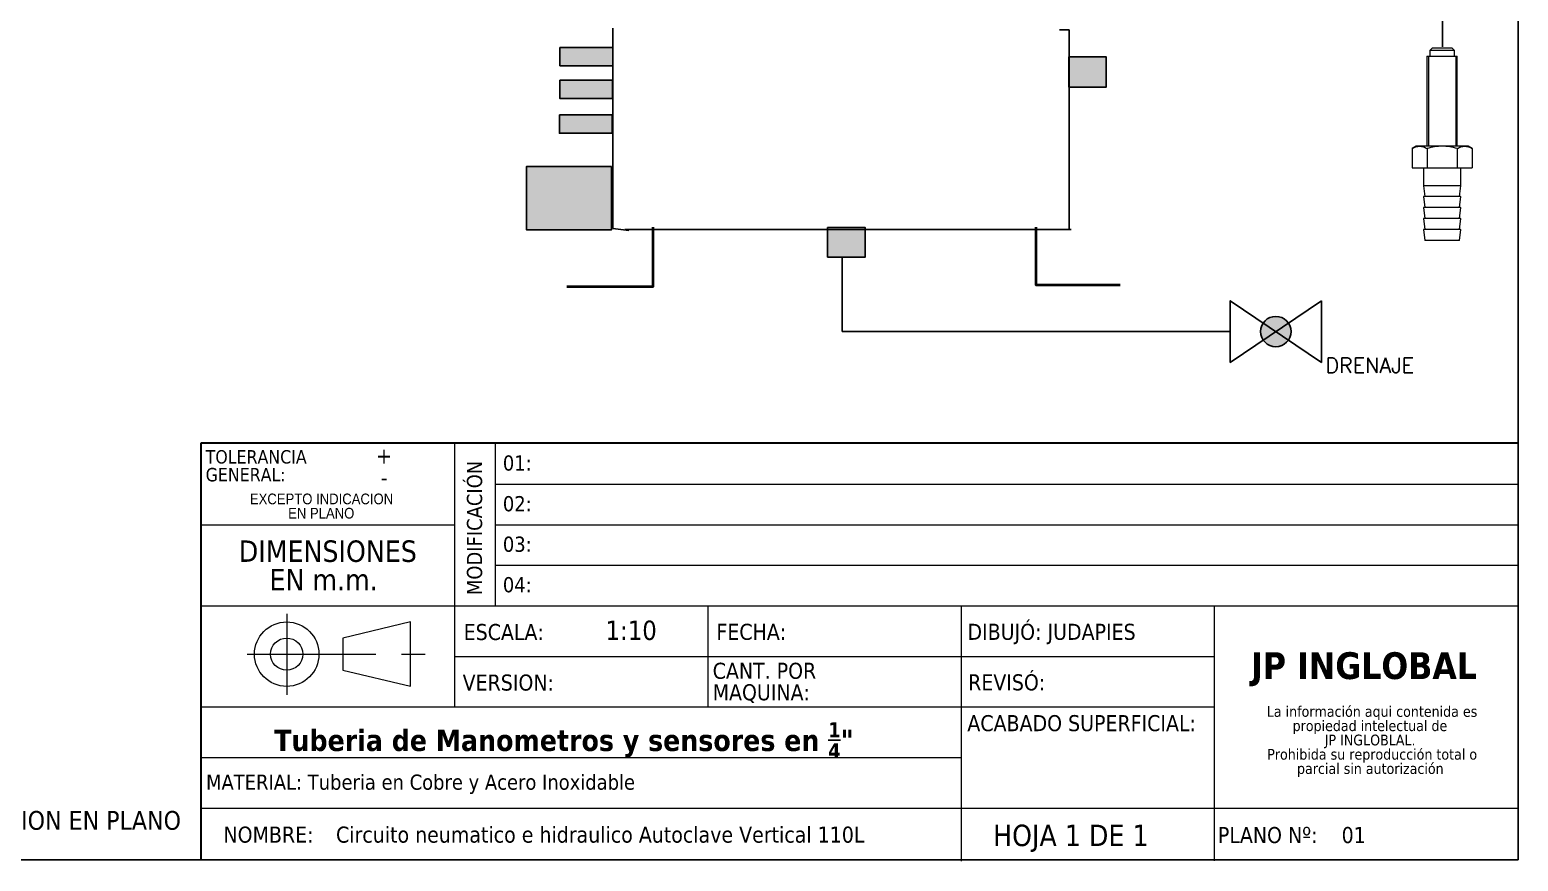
# Model space of a CAD drawing. Header units: millimetres. Extents: x 15 to 265, y 10 to 205.
# Drawn here: x 118.1 to 265, y 9.9 to 92 of the extents above; entities that cross this region are included whole.
import ezdxf
from ezdxf.enums import TextEntityAlignment as Align

# ---------------------------------------------------------------- set-up
doc = ezdxf.new("R2010")
doc.units = ezdxf.units.MM
doc.linetypes.add('CENTERX2', pattern=[20.32, 12.7, -2.54, 2.54, -2.54])
for name, color, linetype in [('CONTORNO', 179, 'Continuous'), ('DESC', 250, 'Continuous'), ('SYMS', 7, 'Continuous'), ('WIRENO', 250, 'Continuous'), ('WIRES', 7, 'Continuous')]:
    doc.layers.add(name, color=color, linetype=linetype)
doc.styles.add('SLDTEXTSTYLE0', font='tahoma.ttf')
doc.styles.add('SLDTEXTSTYLE1', font='')
doc.styles.add('SLDTEXTSTYLE2', font='GOTHIC.TTF', dxfattribs={"width": 0.913})
doc.styles.add('WD', font='romans.shx')
doc.styles.get('SLDTEXTSTYLE1').set_extended_font_data('Tahoma', bold=True)

# ---------------------------------------------------------------- blocks, each defined once
blk = doc.blocks.new('SW_NOTE_0')
at = {"layer": 'CONTORNO', "color": 0, "attachment_point": 2, "style": 'SLDTEXTSTYLE2'}
for s, insert, char_height in [('EXCEPTO INDICACION', (7.57, 1.35), 1.0583), ('EN PLANO', (7.54, -0.06), 1.058)]:
    blk.add_mtext(s, dxfattribs=dict(at, insert=insert, char_height=char_height))
blk = doc.blocks.new('SW_NOTE_1')
at = {"layer": 'CONTORNO', "color": 0, "attachment_point": 2, "style": 'SLDTEXTSTYLE0'}
for s, insert, char_height in [('DIMENSIONES ', (9.43, 2.69), 2.1167), ('EN m.m.', (9.02, -0.13), 2.117)]:
    blk.add_mtext(s, dxfattribs=dict(at, insert=insert, char_height=char_height))
blk = doc.blocks.new('SW_NOTE_2')
at = {"layer": 'CONTORNO', "color": 0, "char_height": 1.0583, "attachment_point": 2, "style": 'SLDTEXTSTYLE0'}
for s, insert in [('La información aqui contenida es ', (10.29, 1.34)), ('propiedad intelectual de', (10.08, -0.07)), ('JP INGLOBLAL.', (10.1, -1.48)), ('Prohibida su reproducción total o ', (10.3, -2.89)), ('parcial sin autorización', (10.12, -4.3))]:
    blk.add_mtext(s, dxfattribs=dict(at, insert=insert))
blk = doc.blocks.new('SW_NOTE_3')
at = {"color": 0, "linetype": 'Continuous', "lineweight": 0, "attachment_point": 1, "style": 'SLDTEXTSTYLE0'}
for s, insert, char_height in [('TOLERANCIA ', (0, 1.68), 1.3229), ('GENERAL:', (0, -0.08), 1.323)]:
    blk.add_mtext(s, dxfattribs=dict(at, insert=insert, char_height=char_height))
blk = doc.blocks.new('SW_NOTE_4')
at = {"color": 0, "linetype": 'Continuous', "lineweight": 0, "char_height": 1.587, "attachment_point": 1, "style": 'SLDTEXTSTYLE0'}
for s, insert in [('CANT. POR ', (0, 2.02)), ('MAQUINA:', (0, -0.1))]:
    blk.add_mtext(s, dxfattribs=dict(at, insert=insert))
blk = doc.blocks.new('HGVA1_BALL_VALVE')
h = blk.add_hatch(color=256)
edge = h.paths.add_edge_path()
edge.add_arc((0, 0), 0.125, 0, 360)
at = {"ltscale": 3.2258}
for p, q in [((-0.375, 0.254), (0.375, -0.254)), ((-0.375, -0.254), (0.375, 0.254)), ((-0.375, 0.254), (-0.375, -0.254)), ((0.375, 0.254), (0.375, -0.254))]:
    blk.add_line(p, q, dxfattribs=at)
at = {"ltscale": 25.4, "flags": 128}
blk.add_lwpolyline([(0.375, 0.254), (0.375, -0.254), (-0.375, 0.254), (-0.375, -0.254)], close=True, dxfattribs=at)
at = {"ltscale": 3.2258}
blk.add_circle((0, 0), 0.125, dxfattribs=at)
at = {"ltscale": 25.4}
blk.add_circle((0, 0), 0.125, dxfattribs=at)
at = {"style": 'WD', "flags": 1}
for tag, height, p in [('INST', 0.125, (0.028, 0.678)), ('LOC', 0.125, (0.011, 0.516)), ('TAG1', 0.125, (0, 0.307)), ('FAMILY', 0.01, (-0.482, -0.121)), ('WDTYPE', 0.01, (-0.475, -0.062)), ('CAT', 0.01, (-0.482, -0.165)), ('MFG', 0.01, (-0.481, -0.197)), ('ASSYCODE', 0.01, (-0.453, -0.226))]:
    blk.add_attdef(tag, text='', height=height, dxfattribs=at).set_placement(p, align=Align.CENTER)
at = {"style": 'WD'}
blk.add_attdef('XREF', text='', height=0.0625, rotation=0.0625, dxfattribs=at).set_placement((0.541, 0.293), align=Align.TOP_CENTER)
blk.add_attdef('TERM01', text='', height=0.0625, dxfattribs=at).set_placement((-0.399, 0.018), align=Align.RIGHT)
for tag, p, height in [('X4TERM01', (-0.375, 0), 0.005), ('X8TERM02', (0, 0), 0.005), ('TERM02', (0.052, -0.037), 0.0625), ('X1TERM03', (0.375, 0), 0.005), ('TERM03', (0.406, 0.036), 0.0625), ('RATING1', (0.409, -0.162), 0.125), ('DESC1', (0.409, -0.341), 0.125), ('DESC2', (0.409, -0.525), 0.125), ('DESC3', (0.409, -0.715), 0.125), ('WDTAGALT', (0.409, -0.873), 0.125)]:
    blk.add_attdef(tag, p, '', height=height, dxfattribs=at)
blk = doc.blocks.new('Acople Estriado')
at = {"color": 7, "linetype": 'Continuous', "lineweight": 15}
for p, q in [((6.7805, 5.6335), (6.7805, 5.1385)), ((6.7805, 5.6335), (6.9471, 5.6335)), ((6.8113, 5.6785), (6.7963, 5.6635)), ((6.7963, 5.6635), (6.7963, 5.6335)), ((6.9313, 5.6635), (6.7963, 5.6635)), ((6.8113, 5.6785), (6.9163, 5.6785)), ((6.9313, 5.6635), (6.9163, 5.6785)), ((6.9313, 5.6335), (6.9313, 5.6635)), ((6.9471, 5.1385), (6.9471, 5.6335)), ((6.7209, 5.1385), (6.6988, 5.1257)), ((6.6988, 5.1257), (6.6988, 5.0194)), ((6.7401, 5.1385), (6.7209, 5.1385)), ((6.8638, 5.1385), (6.7401, 5.1385)), ((6.7813, 5.1257), (6.7813, 5.0194)), ((6.9875, 5.1385), (6.8638, 5.1385)), ((6.9463, 5.1257), (6.9463, 5.0194)), ((7.0067, 5.1385), (6.9875, 5.1385)), ((7.0288, 5.1257), (7.0067, 5.1385)), ((7.0288, 5.1257), (7.0288, 5.0194)), ((6.6988, 5.0194), (6.7813, 5.0194)), ((6.7611, 5.0194), (6.7611, 4.9219)), ((6.7813, 5.0194), (6.9463, 5.0194)), ((6.9463, 5.0194), (7.0288, 5.0194)), ((6.9666, 4.9219), (6.9666, 5.0194)), ((6.7611, 4.9219), (6.7686, 4.8619)), ((6.8638, 4.9219), (6.7611, 4.9219)), ((6.9666, 4.9219), (6.8638, 4.9219)), ((6.9591, 4.8619), (6.9666, 4.9219)), ((6.7611, 4.8619), (6.7686, 4.8019)), ((6.8638, 4.8619), (6.7611, 4.8619)), ((6.9666, 4.8619), (6.8638, 4.8619)), ((6.9591, 4.8019), (6.9666, 4.8619)), ((6.7611, 4.8019), (6.7686, 4.7419)), ((6.8638, 4.8019), (6.7611, 4.8019)), ((6.7611, 4.7419), (6.7686, 4.6819)), ((6.8638, 4.7419), (6.7611, 4.7419)), ((6.9666, 4.8019), (6.8638, 4.8019)), ((6.9666, 4.7419), (6.8638, 4.7419)), ((6.9591, 4.7419), (6.9666, 4.8019)), ((6.9591, 4.6819), (6.9666, 4.7419)), ((6.7611, 4.6819), (6.7686, 4.6219)), ((6.8638, 4.6819), (6.7611, 4.6819)), ((6.9666, 4.6819), (6.8638, 4.6819)), ((6.9591, 4.6219), (6.9666, 4.6819)), ((6.8638, 4.6219), (6.7686, 4.6219)), ((6.9591, 4.6219), (6.8638, 4.6219))]:
    blk.add_line(p, q, dxfattribs=at)
at = {"color": 7, "linetype": 'Continuous', "lineweight": 0}
for p, q in [((6.7896, 5.6335), (6.7896, 5.1385)), ((6.9381, 5.6335), (6.9381, 5.1385))]:
    blk.add_line(p, q, dxfattribs=at)
at = {"color": 7, "linetype": 'Continuous', "lineweight": 15}
for points, knots in [([(6.6988, 5.1257), (6.7056, 5.1296), (6.7124, 5.1328), (6.7261, 5.1373), (6.733, 5.1385), (6.7401, 5.1385)], [0, 0, 0, 0, 0.5, 0.5, 1, 1, 1, 1]), ([(6.7401, 5.1385), (6.7436, 5.1385), (6.7471, 5.1382), (6.754, 5.137), (6.7575, 5.1362), (6.7678, 5.1328), (6.7746, 5.1296), (6.7813, 5.1257)], [0, 0, 0, 0, 0.25, 0.25, 0.5, 0.5, 1, 1, 1, 1]), ([(6.8638, 5.1385), (6.8498, 5.1385), (6.8357, 5.1373), (6.8082, 5.1328), (6.7947, 5.1296), (6.7813, 5.1257)], [0, 0, 0, 0, 0.5, 0.5, 1, 1, 1, 1]), ([(6.9463, 5.1257), (6.9329, 5.1296), (6.9191, 5.1328), (6.8916, 5.1373), (6.8777, 5.1385), (6.8638, 5.1385)], [0, 0, 0, 0, 0.5, 0.5, 1, 1, 1, 1]), ([(6.9463, 5.1257), (6.953, 5.1296), (6.9598, 5.1328), (6.9736, 5.1373), (6.9805, 5.1385), (6.9875, 5.1385)], [0, 0, 0, 0, 0.5, 0.5, 1, 1, 1, 1]), ([(6.9875, 5.1385), (6.991, 5.1385), (6.9946, 5.1382), (7.0015, 5.137), (7.005, 5.1362), (7.0153, 5.1328), (7.0221, 5.1296), (7.0288, 5.1257)], [0, 0, 0, 0, 0.25, 0.25, 0.5, 0.5, 1, 1, 1, 1])]:
    blk.add_open_spline(points, degree=3, knots=knots, dxfattribs=at)

msp = doc.modelspace()

# ---------------------------------------------------------------- hatches: boundary and pattern name
at = {"layer": 'WIRENO'}
h = msp.add_hatch(color=256, dxfattribs=at)
h.dxf.hatch_style = 1
h.paths.add_polyline_path([(170.4, 90.24), (170.4, 88.43), (175.61, 88.43), (175.61, 90.24)])
h = msp.add_hatch(color=256, dxfattribs=at)
h.dxf.hatch_style = 1
h.paths.add_polyline_path([(200.54, 72.26), (196.83, 72.26), (196.83, 69.54), (200.54, 69.54)])
h.paths.add_polyline_path([(224.34, 89.31), (220.66, 89.31), (220.66, 86.33), (224.34, 86.33)])
h = msp.add_hatch(color=256, dxfattribs=at)
h.dxf.hatch_style = 1
h.paths.add_polyline_path([(170.39, 87.01), (170.39, 85.2), (175.6, 85.2), (175.6, 87.01)])
h = msp.add_hatch(color=256, dxfattribs=at)
h.dxf.hatch_style = 1
h.paths.add_polyline_path([(170.35, 83.57), (170.35, 81.76), (175.56, 81.76), (175.56, 83.57)])
h = msp.add_hatch(color=256, dxfattribs=at)
h.dxf.hatch_style = 1
h.paths.add_polyline_path([(175.5, 72.23), (175.5, 78.48), (167.09, 78.48), (167.09, 72.23)])

# ---------------------------------------------------------------- linework, layer by layer
at = {"color": 7, "linetype": 'Continuous'}
for p, q in [((265, 10), (265, 205)), ((15, 10), (265, 10))]:
    msp.add_line(p, q, dxfattribs=at)
at = {"color": 7, "linetype": 'Continuous', "lineweight": 30}
for p, q in [((265, 51.17), (134.96, 51.17)), ((134.96, 51.17), (134.96, 10))]:
    msp.add_line(p, q, dxfattribs=at)
at = {"color": 7, "linetype": 'Continuous', "lineweight": 0}
for p, q in [((160, 51.17), (160, 25.07)), ((164, 51.17), (164, 35.07)), ((265, 47.07), (164, 47.07)), ((160, 43.07), (134.96, 43.07)), ((265, 43.07), (164, 43.07)), ((265, 39.07), (164, 39.07)), ((265, 35.07), (135, 35.07)), ((185, 35.07), (185, 25.07)), ((210, 35.07), (210, 9.87)), ((235, 35.07), (235, 9.9)), ((155.64, 33.5), (148.97, 31.91)), ((155.64, 27.15), (155.64, 33.5)), ((148.97, 31.91), (148.97, 28.74)), ((235, 30.07), (160, 30.07)), ((148.97, 28.74), (155.64, 27.15)), ((235, 25.07), (134.99, 25.07)), ((210, 20.07), (134.99, 20.07)), ((265, 15.07), (134.99, 15.07))]:
    msp.add_line(p, q, dxfattribs=at)
at = {"color": 7, "linetype": 'CENTERX2', "lineweight": 0}
for p, q in [((265, 51.17), (265, 10)), ((143.43, 34.29), (143.43, 26.3)), ((139.53, 30.32), (157.1, 30.32)), ((134.96, 10), (265, 10))]:
    msp.add_line(p, q, dxfattribs=at)
at = {"color": 7, "linetype": 'Continuous', "lineweight": 0}
for radius in [3.18, 1.59]:
    msp.add_circle((143.43, 30.32), radius, dxfattribs=at)
at = {"color": 7, "linetype": 'Continuous', "lineweight": 15}
for points, knots in [([(254.52, 80.25), (254.64, 80.32), (254.77, 80.38), (255.01, 80.46), (255.14, 80.48), (255.26, 80.48)], [0, 0, 0, 0, 0.5, 0.5, 0.9997524, 0.9997524, 0.9997524, 0.9997524]), ([(255.26, 80.48), (255.33, 80.48), (255.39, 80.47), (255.52, 80.45), (255.58, 80.44), (255.76, 80.38), (255.89, 80.32), (256.01, 80.25)], [0.0002486, 0.0002486, 0.0002486, 0.0002486, 0.25, 0.25, 0.5, 0.5, 1, 1, 1, 1]), ([(257.49, 80.48), (257.24, 80.48), (256.99, 80.46), (256.49, 80.38), (256.25, 80.32), (256.01, 80.25)], [0.000246, 0.000246, 0.000246, 0.000246, 0.5, 0.5, 1, 1, 1, 1]), ([(258.98, 80.25), (258.74, 80.32), (258.49, 80.38), (257.99, 80.46), (257.74, 80.48), (257.49, 80.48)], [0, 0, 0, 0, 0.5, 0.5, 0.9997506, 0.9997506, 0.9997506, 0.9997506]), ([(258.98, 80.25), (259.1, 80.32), (259.22, 80.38), (259.47, 80.46), (259.59, 80.48), (259.72, 80.48)], [0, 0, 0, 0, 0.5, 0.5, 0.9997524, 0.9997524, 0.9997524, 0.9997524]), ([(259.72, 80.48), (259.78, 80.48), (259.85, 80.47), (259.97, 80.45), (260.03, 80.44), (260.22, 80.38), (260.34, 80.32), (260.46, 80.25)], [0.0002486, 0.0002486, 0.0002486, 0.0002486, 0.25, 0.25, 0.5, 0.5, 1, 1, 1, 1])]:
    msp.add_open_spline(points, degree=3, knots=knots, dxfattribs=at)
for points in [[(255.26, 80.48), (255.26, 80.48), (255.26, 80.48), (255.26, 80.48)], [(255.26, 80.48), (255.26, 80.48), (255.26, 80.48), (255.26, 80.48)], [(257.49, 80.48), (257.49, 80.48), (257.49, 80.48), (257.49, 80.48)], [(257.49, 80.48), (257.49, 80.48), (257.49, 80.48), (257.49, 80.48)], [(259.72, 80.48), (259.72, 80.48), (259.72, 80.48), (259.72, 80.48)], [(259.72, 80.48), (259.72, 80.48), (259.72, 80.48), (259.72, 80.48)]]:
    msp.add_open_spline(points, degree=3, dxfattribs=at)
at = {"layer": 'WIRENO'}
for p, q in [((175.61, 92.16), (175.61, 72.37)), ((220.66, 91.99), (219.73, 91.99)), ((220.66, 72.24), (220.66, 91.99)), ((175.61, 72.37), (177.19, 72.15)), ((176.8, 72.26), (220.88, 72.26))]:
    msp.add_line(p, q, dxfattribs=at)
for points in [[(170.4, 90.24), (175.61, 90.24), (175.61, 88.43), (170.4, 88.43)], [(220.63, 89.31), (224.34, 89.31), (224.34, 86.33), (220.63, 86.33)], [(170.39, 87.01), (175.6, 87.01), (175.6, 85.2), (170.39, 85.2)], [(170.35, 83.57), (175.56, 83.57), (175.56, 81.76), (170.35, 81.76)], [(175.5, 78.48), (167.09, 78.48), (167.09, 72.23), (175.5, 72.23)], [(196.83, 72.45), (200.54, 72.45), (200.54, 69.54), (196.83, 69.54)]]:
    msp.add_lwpolyline(points, close=True, dxfattribs=at)
at = {"layer": 'WIRENO', "lineweight": 40}
for points in [[(179.58, 72.49), (179.58, 66.6), (171.08, 66.6)], [(217.38, 72.49), (217.38, 66.78), (225.71, 66.78)]]:
    msp.add_lwpolyline(points, dxfattribs=at)
at = {"layer": 'WIRES'}
for p, q in [((257.53, 94.99), (257.53, 90.29)), ((198.27, 62.18), (198.27, 69.56)), ((236.57, 62.18), (198.27, 62.18))]:
    msp.add_line(p, q, dxfattribs=at)

# ---------------------------------------------------------------- block references
at = {"xscale": 18, "yscale": 18, "zscale": 18}
msp.add_blockref('Acople Estriado', (133.94, -12.01), dxfattribs=at)
at = {"color": 7, "linetype": 'Continuous', "lineweight": 0}
for name, p in [('SW_NOTE_3', (135.43, 48.79)), ('SW_NOTE_4', (185.48, 27.45))]:
    msp.add_blockref(name, p, dxfattribs=at)
at = {"layer": 'CONTORNO'}
msp.add_blockref('SW_NOTE_0', (139.3, 44.83), dxfattribs=at)
at = {"layer": 'CONTORNO', "color": 7}
for name, p in [('SW_NOTE_1', (138.06, 38.86)), ('SW_NOTE_2', (240.28, 23.85))]:
    msp.add_blockref(name, p, dxfattribs=at)
at = {"layer": 'SYMS'}
ref = msp.add_blockref('HGVA1_BALL_VALVE', (241.07, 62.18), dxfattribs=dict(at, xscale=12, yscale=12, zscale=12))
ref.add_attrib('DESC1', 'DRENAJE', (245.97, 58.09), dxfattribs={"layer": 'DESC', "height": 1.5, "style": 'WD'})

# ---------------------------------------------------------------- texts
at = {"color": 7, "linetype": 'Continuous', "lineweight": 0, "style": 'SLDTEXTSTYLE0'}
for s, insert, char_height, attachment_point in [('+ ', (153.82, 50.73), 1.587, 3), ('01:', (164.77, 49.95), 1.5, 1), ('- ', (153.4, 48.57), 1.587, 3), ('02:', (164.77, 45.93), 1.5, 1), ('03:', (164.77, 41.93), 1.5, 1), ('04:', (164.77, 37.93), 1.5, 1), ('ESCALA:', (160.9, 33.3), 1.587, 1), ('FECHA:', (185.85, 33.32), 1.587, 1), ('VERSION:', (160.8, 28.31), 1.587, 1), ('REVISÓ:', (210.7, 28.33), 1.587, 1), ('MATERIAL: Tuberia en Cobre y Acero Inoxidable', (135.47, 18.43), 1.5, 1), ('\\pi-4.7625,l6.35,t12.7;NOMBRE:^ICircuito neumatico e hidraulico Autoclave Vertical 110L', (135.6, 13.29), 1.5875, 1), ('HOJA 1 DE 1', (213.16, 13.48), 2.1167, 1), ('PLANO Nº:    01', (235.35, 13.25), 1.5875, 1)]:
    msp.add_mtext(s, dxfattribs=dict(at, insert=insert, char_height=char_height, attachment_point=attachment_point))
at = {"color": 7, "linetype": 'Continuous', "lineweight": 0, "insert": (161.22, 36.15), "char_height": 1.5, "attachment_point": 1, "rotation": 90, "style": 'SLDTEXTSTYLE0'}
msp.add_mtext('MODIFICACIÓN', dxfattribs=at)
at = {"layer": 'CONTORNO', "color": 7}
for s, insert, char_height, attachment_point, style in [('1:10', (177.44, 33.63), 1.905, 2, 'SLDTEXTSTYLE0'), ('DIBUJÓ: JUDAPIES', (210.63, 33.32), 1.5875, 1, 'SLDTEXTSTYLE0'), ('\\A1;Tuberia de Manometros y sensores en {\\H0.7x;\\S1/4;}" ', (170.8, 23.59), 2.1167, 2, 'SLDTEXTSTYLE1'), ('ACABADO SUPERFICIAL:', (210.62, 24.3), 1.5875, 1, 'SLDTEXTSTYLE0'), ('EXCEPTO INDICACION EN PLANO', (133, 14.83), 1.8521, 3, 'SLDTEXTSTYLE0')]:
    msp.add_mtext(s, dxfattribs=dict(at, insert=insert, char_height=char_height, attachment_point=attachment_point, style=style))
at = {"layer": 'CONTORNO', "insert": (238.63, 30.51), "char_height": 2.6458, "attachment_point": 1, "style": 'SLDTEXTSTYLE1'}
msp.add_mtext('JP INGLOBAL', dxfattribs=at)

doc.saveas('drawing.dxf')
